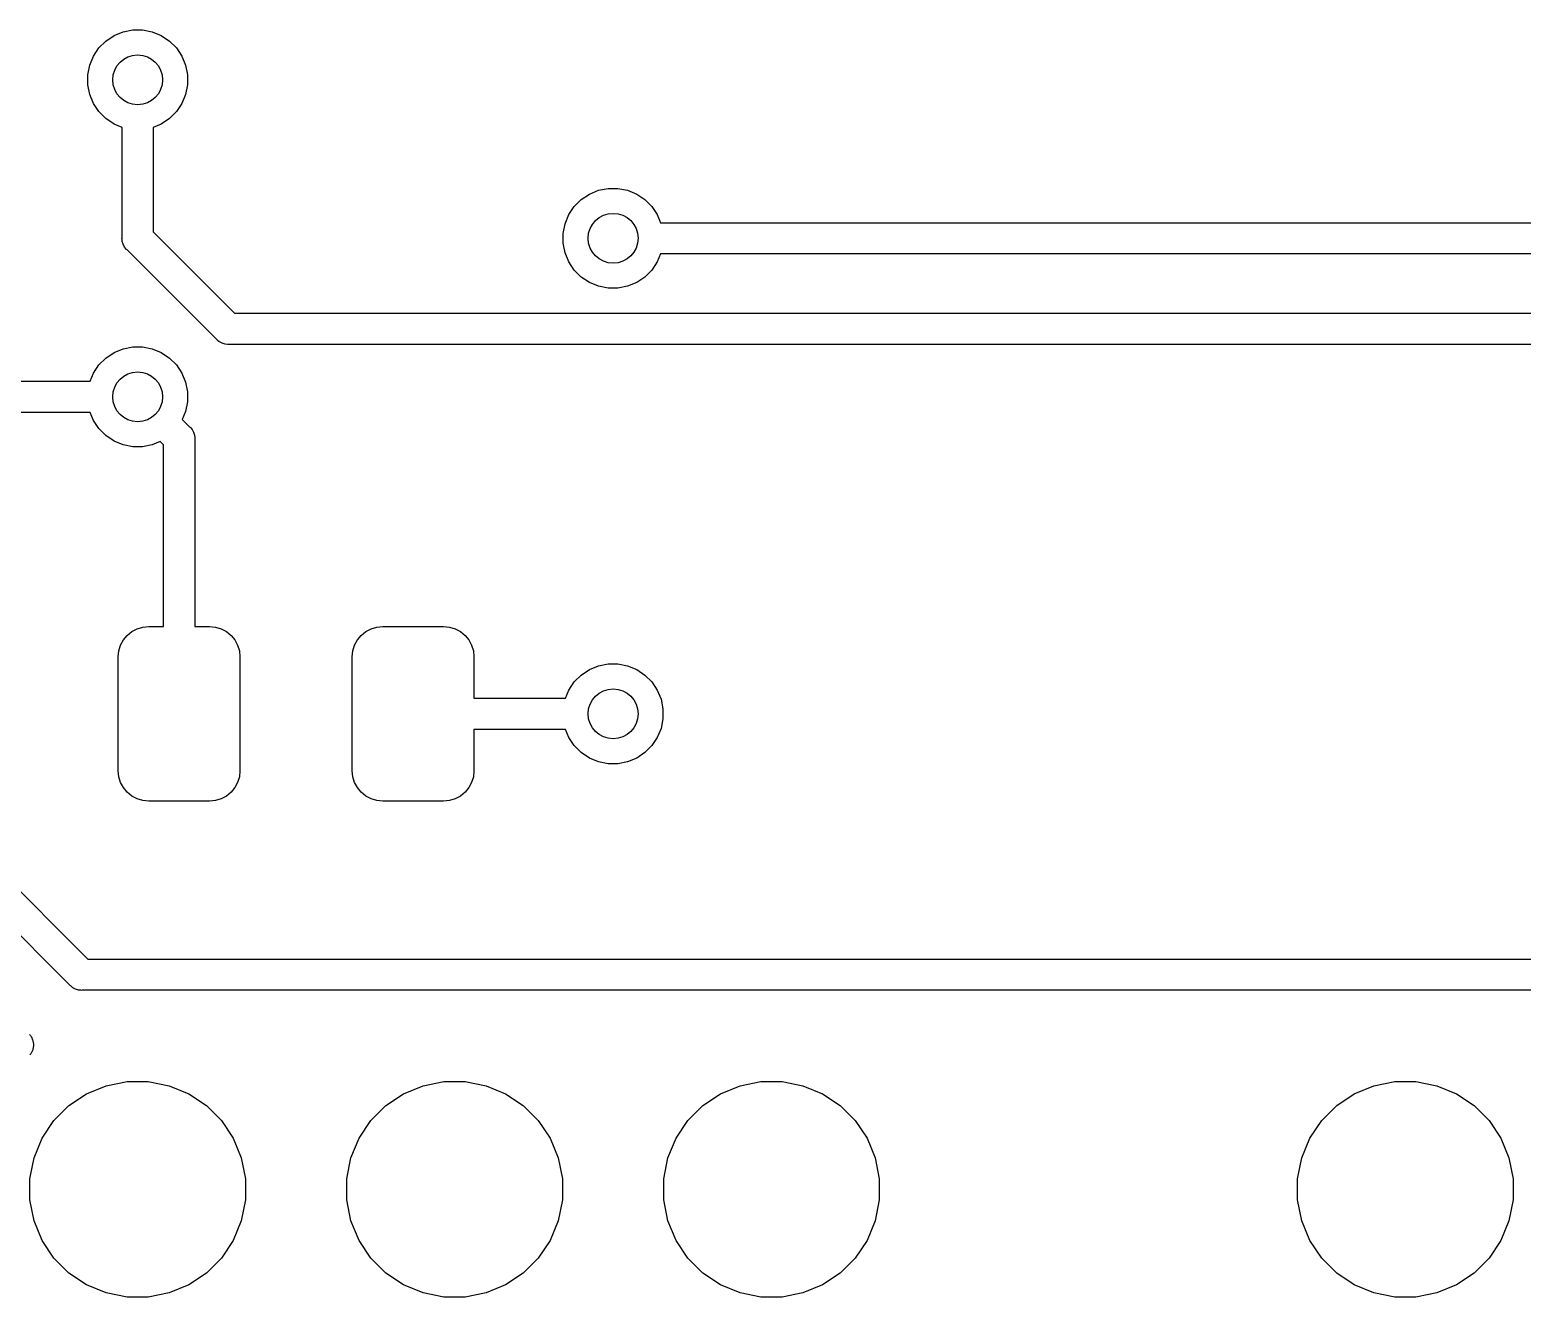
# Model space of a CAD drawing. Extents: x 4.65 to 8.46, y -5.31 to -3.29.
# Drawn here: x 7.066 to 7.5368, y -5.284 to -4.8842 of the extents above; entities that cross this region are included whole.
import ezdxf

# ---------------------------------------------------------------- set-up
doc = ezdxf.new("R2010")
doc.units = 0
doc.header["$MEASUREMENT"] = 0
doc.layers.add('BLACK', color=7, linetype='CONTINUOUS')

msp = doc.modelspace()

# ---------------------------------------------------------------- linework, layer by layer
at = {"layer": 'BLACK', "linetype": 'CONTINUOUS'}
for p, q in [((7.08996, -4.88777), (7.09254, -4.88604)), ((7.09254, -4.88604), (7.09541, -4.88486)), ((7.09541, -4.88486), (7.09845, -4.88425)), ((7.09845, -4.88425), (7.10155, -4.88425)), ((7.10155, -4.88425), (7.10459, -4.88486)), ((7.10459, -4.88486), (7.10746, -4.88604)), ((7.10746, -4.88604), (7.11004, -4.88777)), ((7.08604, -4.89254), (7.08777, -4.88996)), ((7.08777, -4.88996), (7.08996, -4.88777)), ((7.11004, -4.88777), (7.11223, -4.88996)), ((7.11223, -4.88996), (7.11396, -4.89254)), ((7.08425, -4.89845), (7.08486, -4.89541)), ((7.08486, -4.89541), (7.08604, -4.89254)), ((7.11396, -4.89254), (7.11514, -4.89541)), ((7.11514, -4.89541), (7.11575, -4.89845)), ((7.08425, -4.90155), (7.08425, -4.89845)), ((7.08486, -4.90459), (7.08425, -4.90155)), ((7.11575, -4.90155), (7.11514, -4.90459)), ((7.11575, -4.89845), (7.11575, -4.90155)), ((7.08604, -4.90746), (7.08486, -4.90459)), ((7.11514, -4.90459), (7.11396, -4.90746)), ((7.08777, -4.91004), (7.08604, -4.90746)), ((7.08996, -4.91223), (7.08777, -4.91004)), ((7.11223, -4.91004), (7.11004, -4.91223)), ((7.11396, -4.90746), (7.11223, -4.91004)), ((7.09254, -4.91396), (7.08996, -4.91223)), ((7.09508, -4.91501), (7.09254, -4.91396)), ((7.09508, -4.94976), (7.09508, -4.91501)), ((7.10746, -4.91396), (7.10492, -4.91501)), ((7.10492, -4.91501), (7.10492, -4.94796)), ((7.11004, -4.91223), (7.10746, -4.91396)), ((7.24541, -4.93486), (7.24845, -4.93425)), ((7.24845, -4.93425), (7.25155, -4.93425)), ((7.25155, -4.93425), (7.25459, -4.93486)), ((7.23777, -4.93996), (7.23996, -4.93777)), ((7.23996, -4.93777), (7.24254, -4.93604)), ((7.24254, -4.93604), (7.24541, -4.93486)), ((7.25459, -4.93486), (7.25746, -4.93604)), ((7.25746, -4.93604), (7.26004, -4.93777)), ((7.26004, -4.93777), (7.26223, -4.93996)), ((7.23486, -4.94541), (7.23604, -4.94254)), ((7.23604, -4.94254), (7.23777, -4.93996)), ((7.26223, -4.93996), (7.26396, -4.94254)), ((7.26396, -4.94254), (7.26501, -4.94508)), ((7.10492, -4.94796), (7.13058, -4.97362)), ((7.23425, -4.94845), (7.23486, -4.94541)), ((7.23425, -4.95155), (7.23425, -4.94845)), ((7.26501, -4.94508), (7.64796, -4.94508)), ((7.09505, -4.95), (7.09508, -4.94976)), ((7.09508, -4.95024), (7.09505, -4.95)), ((7.09515, -4.95096), (7.09508, -4.95024)), ((7.09508, -4.95024), (7.09508, -4.95024)), ((7.09543, -4.95189), (7.09515, -4.95096)), ((7.09589, -4.95275), (7.09543, -4.95189)), ((7.0965, -4.9535), (7.09589, -4.95275)), ((7.23486, -4.95459), (7.23425, -4.95155)), ((7.09669, -4.95365), (7.0965, -4.9535)), ((7.12489, -4.98185), (7.09669, -4.95365)), ((7.23604, -4.95746), (7.23486, -4.95459)), ((7.23777, -4.96004), (7.23604, -4.95746)), ((7.26396, -4.95746), (7.26223, -4.96004)), ((7.26501, -4.95492), (7.26396, -4.95746)), ((7.64976, -4.95492), (7.26501, -4.95492)), ((7.23996, -4.96223), (7.23777, -4.96004)), ((7.24254, -4.96396), (7.23996, -4.96223)), ((7.26004, -4.96223), (7.25746, -4.96396)), ((7.26223, -4.96004), (7.26004, -4.96223)), ((7.24541, -4.96514), (7.24254, -4.96396)), ((7.24845, -4.96575), (7.24541, -4.96514)), ((7.25155, -4.96575), (7.24845, -4.96575)), ((7.25459, -4.96514), (7.25155, -4.96575)), ((7.25746, -4.96396), (7.25459, -4.96514)), ((7.13058, -4.97362), (7.66942, -4.97362)), ((7.08996, -4.98777), (7.09254, -4.98604)), ((7.09254, -4.98604), (7.09541, -4.98486)), ((7.09541, -4.98486), (7.09845, -4.98425)), ((7.09845, -4.98425), (7.10155, -4.98425)), ((7.10155, -4.98425), (7.10459, -4.98486)), ((7.10459, -4.98486), (7.10746, -4.98604)), ((7.10746, -4.98604), (7.11004, -4.98777)), ((7.12505, -4.98204), (7.12489, -4.98185)), ((7.12523, -4.98219), (7.12505, -4.98204)), ((7.12566, -4.98254), (7.12523, -4.98219)), ((7.12523, -4.98219), (7.12523, -4.98219)), ((7.1258, -4.98266), (7.12566, -4.98254)), ((7.12665, -4.98311), (7.1258, -4.98266)), ((7.12758, -4.98339), (7.12665, -4.98311)), ((7.1283, -4.98346), (7.12758, -4.98339)), ((7.12854, -4.98349), (7.1283, -4.98346)), ((7.1283, -4.98346), (7.1283, -4.98346)), ((7.12878, -4.98346), (7.12854, -4.98349)), ((7.67122, -4.98346), (7.12878, -4.98346)), ((7.08604, -4.99254), (7.08777, -4.98996)), ((7.08777, -4.98996), (7.08996, -4.98777)), ((7.11004, -4.98777), (7.11223, -4.98996)), ((7.11223, -4.98996), (7.11396, -4.99254)), ((7.05492, -4.99508), (7.08499, -4.99508)), ((7.08499, -4.99508), (7.08604, -4.99254)), ((7.11396, -4.99254), (7.11514, -4.99541)), ((7.11514, -4.99541), (7.11575, -4.99845)), ((7.11575, -4.99845), (7.11575, -5.00155)), ((7.08499, -5.00492), (7.05024, -5.00492)), ((7.08604, -5.00746), (7.08499, -5.00492)), ((7.11514, -5.00459), (7.11409, -5.00713)), ((7.11575, -5.00155), (7.11514, -5.00459)), ((7.08777, -5.01004), (7.08604, -5.00746)), ((7.11409, -5.00713), (7.1164, -5.00944)), ((7.1164, -5.00944), (7.11659, -5.00959)), ((7.11659, -5.00959), (7.11674, -5.00978)), ((7.11674, -5.00978), (7.1172, -5.01034)), ((7.08996, -5.01223), (7.08777, -5.01004)), ((7.09254, -5.01396), (7.08996, -5.01223)), ((7.09541, -5.01514), (7.09254, -5.01396)), ((7.10713, -5.01409), (7.10459, -5.01514)), ((7.10817, -5.01513), (7.10713, -5.01409)), ((7.1172, -5.01034), (7.11762, -5.01113)), ((7.11762, -5.01113), (7.11766, -5.0112)), ((7.11766, -5.0112), (7.11794, -5.01213)), ((7.11794, -5.01213), (7.11801, -5.01285)), ((7.11801, -5.01285), (7.11801, -5.01285)), ((7.11801, -5.01285), (7.11804, -5.01309)), ((7.11804, -5.01309), (7.11801, -5.01333)), ((7.11801, -5.01333), (7.11801, -5.07244)), ((7.09845, -5.01575), (7.09541, -5.01514)), ((7.10155, -5.01575), (7.09845, -5.01575)), ((7.10459, -5.01514), (7.10155, -5.01575)), ((7.10817, -5.07244), (7.10817, -5.01513)), ((6.95365, -5.04669), (7.08432, -5.17736)), ((7.07863, -5.18559), (6.94796, -5.05492)), ((7.09551, -5.07671), (7.09671, -5.07525)), ((7.09671, -5.07525), (7.09816, -5.07406)), ((7.09816, -5.07406), (7.09982, -5.07317)), ((7.09982, -5.07317), (7.10162, -5.07263)), ((7.10162, -5.07263), (7.10349, -5.07244)), ((7.10349, -5.07244), (7.10817, -5.07244)), ((7.11801, -5.07244), (7.12269, -5.07244)), ((7.12269, -5.07244), (7.12456, -5.07263)), ((7.12456, -5.07263), (7.12636, -5.07317)), ((7.12636, -5.07317), (7.12802, -5.07406)), ((7.12802, -5.07406), (7.12947, -5.07525)), ((7.12947, -5.07525), (7.13067, -5.07671)), ((7.16933, -5.07671), (7.17053, -5.07525)), ((7.17053, -5.07525), (7.17198, -5.07406)), ((7.17198, -5.07406), (7.17364, -5.07317)), ((7.17364, -5.07317), (7.17544, -5.07263)), ((7.17544, -5.07263), (7.17731, -5.07244)), ((7.17731, -5.07244), (7.19651, -5.07244)), ((7.19651, -5.07244), (7.19838, -5.07263)), ((7.19838, -5.07263), (7.20018, -5.07317)), ((7.20018, -5.07317), (7.20184, -5.07406)), ((7.20184, -5.07406), (7.20329, -5.07525)), ((7.20329, -5.07525), (7.20449, -5.07671)), ((7.0939, -5.08204), (7.09408, -5.08017)), ((7.09408, -5.08017), (7.09463, -5.07836)), ((7.09463, -5.07836), (7.09551, -5.07671)), ((7.13067, -5.07671), (7.13155, -5.07836)), ((7.13155, -5.07836), (7.1321, -5.08017)), ((7.1321, -5.08017), (7.13228, -5.08204)), ((7.16772, -5.08204), (7.1679, -5.08017)), ((7.1679, -5.08017), (7.16845, -5.07836)), ((7.16845, -5.07836), (7.16933, -5.07671)), ((7.20449, -5.07671), (7.20537, -5.07836)), ((7.20537, -5.07836), (7.20592, -5.08017)), ((7.20592, -5.08017), (7.2061, -5.08204)), ((7.0939, -5.11796), (7.0939, -5.08204)), ((7.13228, -5.08204), (7.13228, -5.11796)), ((7.16772, -5.11796), (7.16772, -5.08204)), ((7.2061, -5.08204), (7.2061, -5.09508)), ((7.24254, -5.08604), (7.24541, -5.08486)), ((7.24541, -5.08486), (7.24845, -5.08425)), ((7.24845, -5.08425), (7.25155, -5.08425)), ((7.25155, -5.08425), (7.25459, -5.08486)), ((7.25459, -5.08486), (7.25746, -5.08604)), ((7.23604, -5.09254), (7.23777, -5.08996)), ((7.23777, -5.08996), (7.23996, -5.08777)), ((7.23996, -5.08777), (7.24254, -5.08604)), ((7.25746, -5.08604), (7.26004, -5.08777)), ((7.26004, -5.08777), (7.26223, -5.08996)), ((7.26223, -5.08996), (7.26396, -5.09254)), ((7.23499, -5.09508), (7.23604, -5.09254)), ((7.26396, -5.09254), (7.26514, -5.09541)), ((7.2061, -5.09508), (7.23499, -5.09508)), ((7.26514, -5.09541), (7.26575, -5.09845)), ((7.26575, -5.09845), (7.26575, -5.10155)), ((7.26575, -5.10155), (7.26514, -5.10459)), ((7.23499, -5.10492), (7.2061, -5.10492)), ((7.2061, -5.10492), (7.2061, -5.11796)), ((7.23604, -5.10746), (7.23499, -5.10492)), ((7.23777, -5.11004), (7.23604, -5.10746)), ((7.26396, -5.10746), (7.26223, -5.11004)), ((7.26514, -5.10459), (7.26396, -5.10746)), ((7.23996, -5.11223), (7.23777, -5.11004)), ((7.24254, -5.11396), (7.23996, -5.11223)), ((7.26004, -5.11223), (7.25746, -5.11396)), ((7.26223, -5.11004), (7.26004, -5.11223)), ((7.09408, -5.11983), (7.0939, -5.11796)), ((7.13228, -5.11796), (7.1321, -5.11983)), ((7.1679, -5.11983), (7.16772, -5.11796)), ((7.2061, -5.11796), (7.20592, -5.11983)), ((7.24541, -5.11514), (7.24254, -5.11396)), ((7.24845, -5.11575), (7.24541, -5.11514)), ((7.25155, -5.11575), (7.24845, -5.11575)), ((7.25459, -5.11514), (7.25155, -5.11575)), ((7.25746, -5.11396), (7.25459, -5.11514)), ((7.09463, -5.12163), (7.09408, -5.11983)), ((7.09551, -5.12329), (7.09463, -5.12163)), ((7.13155, -5.12163), (7.13067, -5.12329)), ((7.1321, -5.11983), (7.13155, -5.12163)), ((7.16845, -5.12163), (7.1679, -5.11983)), ((7.16933, -5.12329), (7.16845, -5.12163)), ((7.20537, -5.12163), (7.20449, -5.12329)), ((7.20592, -5.11983), (7.20537, -5.12163)), ((7.09671, -5.12475), (7.09551, -5.12329)), ((7.09816, -5.12594), (7.09671, -5.12475)), ((7.09982, -5.12683), (7.09816, -5.12594)), ((7.10162, -5.12737), (7.09982, -5.12683)), ((7.10349, -5.12756), (7.10162, -5.12737)), ((7.12269, -5.12756), (7.10349, -5.12756)), ((7.12456, -5.12737), (7.12269, -5.12756)), ((7.12636, -5.12683), (7.12456, -5.12737)), ((7.12802, -5.12594), (7.12636, -5.12683)), ((7.12947, -5.12475), (7.12802, -5.12594)), ((7.13067, -5.12329), (7.12947, -5.12475)), ((7.17053, -5.12475), (7.16933, -5.12329)), ((7.17198, -5.12594), (7.17053, -5.12475)), ((7.17364, -5.12683), (7.17198, -5.12594)), ((7.17544, -5.12737), (7.17364, -5.12683)), ((7.17731, -5.12756), (7.17544, -5.12737)), ((7.19651, -5.12756), (7.17731, -5.12756)), ((7.19838, -5.12737), (7.19651, -5.12756)), ((7.20018, -5.12683), (7.19838, -5.12737)), ((7.20184, -5.12594), (7.20018, -5.12683)), ((7.20329, -5.12475), (7.20184, -5.12594)), ((7.20449, -5.12329), (7.20329, -5.12475)), ((7.08432, -5.17736), (7.96568, -5.17736)), ((7.07879, -5.18578), (7.07863, -5.18559)), ((7.07897, -5.18593), (7.07879, -5.18578)), ((7.07936, -5.18625), (7.07897, -5.18593)), ((7.07897, -5.18593), (7.07897, -5.18593)), ((7.07954, -5.18639), (7.07936, -5.18625)), ((7.08039, -5.18685), (7.07954, -5.18639)), ((7.08132, -5.18713), (7.08039, -5.18685)), ((7.08204, -5.1872), (7.08132, -5.18713)), ((7.08228, -5.18723), (7.08204, -5.1872)), ((7.08204, -5.1872), (7.08204, -5.1872)), ((7.08252, -5.1872), (7.08228, -5.18723)), ((7.96748, -5.1872), (7.08252, -5.1872)), ((7.06584, -5.20113), (7.06603, -5.20132)), ((7.06603, -5.20132), (7.06615, -5.20151)), ((7.06615, -5.20151), (7.06629, -5.20169)), ((7.06629, -5.20169), (7.06641, -5.20192)), ((7.06641, -5.20192), (7.06656, -5.20214)), ((7.06656, -5.20214), (7.06664, -5.20235)), ((7.06664, -5.20235), (7.06675, -5.20255)), ((7.06675, -5.20255), (7.06682, -5.2028)), ((7.06682, -5.2028), (7.06692, -5.20305)), ((7.06692, -5.20305), (7.06696, -5.20327)), ((7.06611, -5.20743), (7.06596, -5.20764)), ((7.06627, -5.20722), (7.06611, -5.20743)), ((7.06638, -5.20702), (7.06627, -5.20722)), ((7.06651, -5.20683), (7.06638, -5.20702)), ((7.06661, -5.20659), (7.06651, -5.20683)), ((7.06674, -5.20636), (7.06661, -5.20659)), ((7.0668, -5.20615), (7.06674, -5.20636)), ((7.06689, -5.20594), (7.0668, -5.20615)), ((7.06694, -5.20568), (7.06689, -5.20594)), ((7.06702, -5.20543), (7.06694, -5.20568)), ((7.06696, -5.20327), (7.06703, -5.20349)), ((7.06704, -5.2052), (7.06702, -5.20543)), ((7.06703, -5.20349), (7.06705, -5.20375)), ((7.06709, -5.20498), (7.06704, -5.2052)), ((7.06705, -5.20375), (7.0671, -5.204)), ((7.06712, -5.20446), (7.06709, -5.20472)), ((7.06709, -5.20472), (7.06709, -5.20498)), ((7.0671, -5.204), (7.0671, -5.20423)), ((7.0671, -5.20423), (7.06712, -5.20446)), ((7.09008, -5.21731), (7.09665, -5.216)), ((7.09665, -5.216), (7.10335, -5.216)), ((7.10335, -5.216), (7.10992, -5.21731)), ((7.19008, -5.21731), (7.19665, -5.216)), ((7.19665, -5.216), (7.20335, -5.216)), ((7.20335, -5.216), (7.20992, -5.21731)), ((7.29008, -5.21731), (7.29665, -5.216)), ((7.29665, -5.216), (7.30335, -5.216)), ((7.30335, -5.216), (7.30992, -5.21731)), ((7.49008, -5.21731), (7.49665, -5.216)), ((7.49665, -5.216), (7.50335, -5.216)), ((7.50335, -5.216), (7.50992, -5.21731)), ((7.07833, -5.22359), (7.08389, -5.21987)), ((7.08389, -5.21987), (7.09008, -5.21731)), ((7.10992, -5.21731), (7.11611, -5.21987)), ((7.11611, -5.21987), (7.12167, -5.22359)), ((7.17833, -5.22359), (7.18389, -5.21987)), ((7.18389, -5.21987), (7.19008, -5.21731)), ((7.20992, -5.21731), (7.21611, -5.21987)), ((7.21611, -5.21987), (7.22167, -5.22359)), ((7.27833, -5.22359), (7.28389, -5.21987)), ((7.28389, -5.21987), (7.29008, -5.21731)), ((7.30992, -5.21731), (7.31611, -5.21987)), ((7.31611, -5.21987), (7.32167, -5.22359)), ((7.47833, -5.22359), (7.48389, -5.21987)), ((7.48389, -5.21987), (7.49008, -5.21731)), ((7.50992, -5.21731), (7.51611, -5.21987)), ((7.51611, -5.21987), (7.52167, -5.22359)), ((7.07359, -5.22833), (7.07833, -5.22359)), ((7.12167, -5.22359), (7.12641, -5.22833)), ((7.17359, -5.22833), (7.17833, -5.22359)), ((7.22167, -5.22359), (7.22641, -5.22833)), ((7.27359, -5.22833), (7.27833, -5.22359)), ((7.32167, -5.22359), (7.32641, -5.22833)), ((7.47359, -5.22833), (7.47833, -5.22359)), ((7.52167, -5.22359), (7.52641, -5.22833)), ((7.06987, -5.23389), (7.07359, -5.22833)), ((7.12641, -5.22833), (7.13013, -5.23389)), ((7.16987, -5.23389), (7.17359, -5.22833)), ((7.22641, -5.22833), (7.23013, -5.23389)), ((7.26987, -5.23389), (7.27359, -5.22833)), ((7.32641, -5.22833), (7.33013, -5.23389)), ((7.46987, -5.23389), (7.47359, -5.22833)), ((7.52641, -5.22833), (7.53013, -5.23389)), ((7.06731, -5.24008), (7.06987, -5.23389)), ((7.13013, -5.23389), (7.13269, -5.24008)), ((7.16731, -5.24008), (7.16987, -5.23389)), ((7.23013, -5.23389), (7.23269, -5.24008)), ((7.26731, -5.24008), (7.26987, -5.23389)), ((7.33013, -5.23389), (7.33269, -5.24008)), ((7.46731, -5.24008), (7.46987, -5.23389)), ((7.53013, -5.23389), (7.53269, -5.24008)), ((7.066, -5.24665), (7.06731, -5.24008)), ((7.13269, -5.24008), (7.134, -5.24665)), ((7.166, -5.24665), (7.16731, -5.24008)), ((7.23269, -5.24008), (7.234, -5.24665)), ((7.266, -5.24665), (7.26731, -5.24008)), ((7.33269, -5.24008), (7.334, -5.24665)), ((7.466, -5.24665), (7.46731, -5.24008)), ((7.53269, -5.24008), (7.534, -5.24665)), ((7.066, -5.25335), (7.066, -5.24665)), ((7.134, -5.24665), (7.134, -5.25335)), ((7.166, -5.25335), (7.166, -5.24665)), ((7.234, -5.24665), (7.234, -5.25335)), ((7.266, -5.25335), (7.266, -5.24665)), ((7.334, -5.24665), (7.334, -5.25335)), ((7.466, -5.25335), (7.466, -5.24665)), ((7.534, -5.24665), (7.534, -5.25335)), ((7.06731, -5.25992), (7.066, -5.25335)), ((7.134, -5.25335), (7.13269, -5.25992)), ((7.16731, -5.25992), (7.166, -5.25335)), ((7.234, -5.25335), (7.23269, -5.25992)), ((7.26731, -5.25992), (7.266, -5.25335)), ((7.334, -5.25335), (7.33269, -5.25992)), ((7.46731, -5.25992), (7.466, -5.25335)), ((7.534, -5.25335), (7.53269, -5.25992)), ((7.06987, -5.26611), (7.06731, -5.25992)), ((7.13269, -5.25992), (7.13013, -5.26611)), ((7.16987, -5.26611), (7.16731, -5.25992)), ((7.23269, -5.25992), (7.23013, -5.26611)), ((7.26987, -5.26611), (7.26731, -5.25992)), ((7.33269, -5.25992), (7.33013, -5.26611)), ((7.46987, -5.26611), (7.46731, -5.25992)), ((7.53269, -5.25992), (7.53013, -5.26611)), ((7.07359, -5.27167), (7.06987, -5.26611)), ((7.13013, -5.26611), (7.12641, -5.27167)), ((7.17359, -5.27167), (7.16987, -5.26611)), ((7.23013, -5.26611), (7.22641, -5.27167)), ((7.27359, -5.27167), (7.26987, -5.26611)), ((7.33013, -5.26611), (7.32641, -5.27167)), ((7.47359, -5.27167), (7.46987, -5.26611)), ((7.53013, -5.26611), (7.52641, -5.27167)), ((7.07833, -5.27641), (7.07359, -5.27167)), ((7.12641, -5.27167), (7.12167, -5.27641)), ((7.17833, -5.27641), (7.17359, -5.27167)), ((7.22641, -5.27167), (7.22167, -5.27641)), ((7.27833, -5.27641), (7.27359, -5.27167)), ((7.32641, -5.27167), (7.32167, -5.27641)), ((7.47833, -5.27641), (7.47359, -5.27167)), ((7.52641, -5.27167), (7.52167, -5.27641)), ((7.08389, -5.28013), (7.07833, -5.27641)), ((7.12167, -5.27641), (7.11611, -5.28013)), ((7.18389, -5.28013), (7.17833, -5.27641)), ((7.22167, -5.27641), (7.21611, -5.28013)), ((7.28389, -5.28013), (7.27833, -5.27641)), ((7.32167, -5.27641), (7.31611, -5.28013)), ((7.48389, -5.28013), (7.47833, -5.27641)), ((7.52167, -5.27641), (7.51611, -5.28013)), ((7.09008, -5.28269), (7.08389, -5.28013)), ((7.09665, -5.284), (7.09008, -5.28269)), ((7.10992, -5.28269), (7.10335, -5.284)), ((7.11611, -5.28013), (7.10992, -5.28269)), ((7.19008, -5.28269), (7.18389, -5.28013)), ((7.19665, -5.284), (7.19008, -5.28269)), ((7.20992, -5.28269), (7.20335, -5.284)), ((7.21611, -5.28013), (7.20992, -5.28269)), ((7.29008, -5.28269), (7.28389, -5.28013)), ((7.29665, -5.284), (7.29008, -5.28269)), ((7.30992, -5.28269), (7.30335, -5.284)), ((7.31611, -5.28013), (7.30992, -5.28269)), ((7.49008, -5.28269), (7.48389, -5.28013)), ((7.49665, -5.284), (7.49008, -5.28269)), ((7.50992, -5.28269), (7.50335, -5.284)), ((7.51611, -5.28013), (7.50992, -5.28269)), ((7.10335, -5.284), (7.09665, -5.284)), ((7.20335, -5.284), (7.19665, -5.284)), ((7.30335, -5.284), (7.29665, -5.284)), ((7.50335, -5.284), (7.49665, -5.284))]:
    msp.add_line(p, q, dxfattribs=at)
at = {"layer": 'BLACK'}
for centre in [(7.1, -4.9), (7.25, -4.95), (7.1, -5), (7.25, -5.1)]:
    msp.add_circle(centre, 0.00787, dxfattribs=at)

doc.saveas('drawing.dxf')
